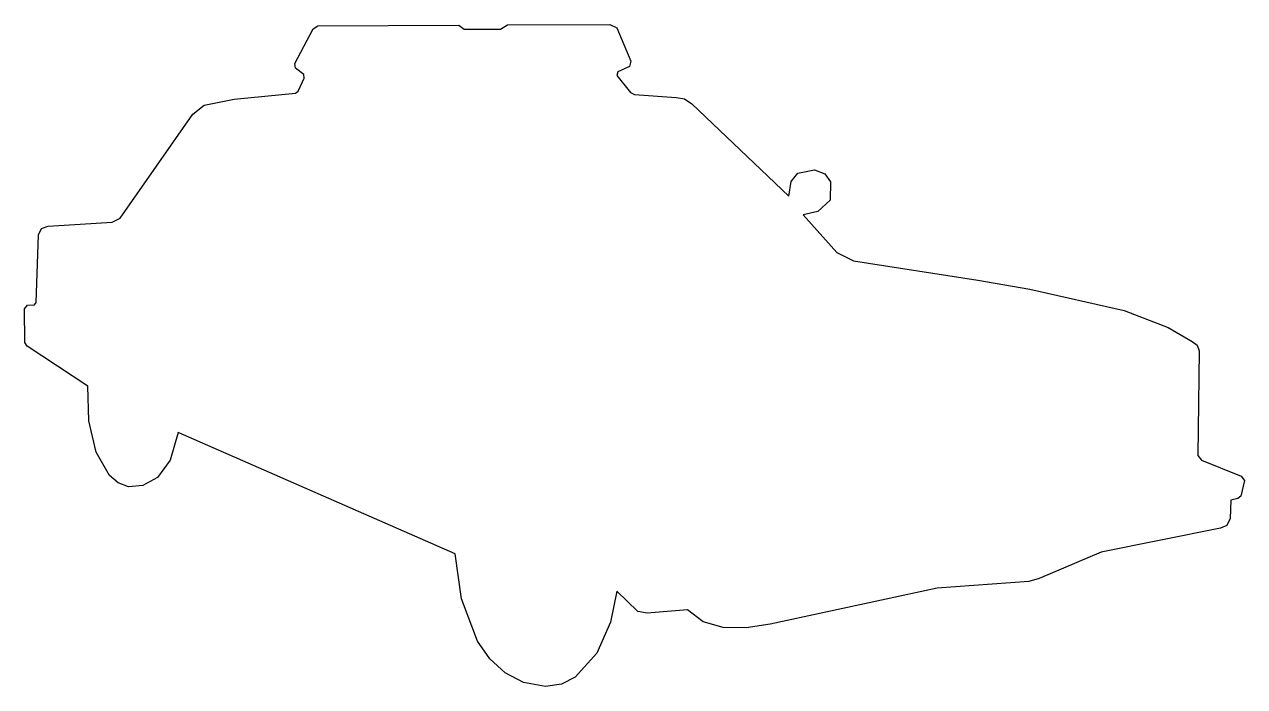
# Model space of a CAD drawing. Extents: x -80.2 to -32.3, y 22.7 to 48.7.
import ezdxf

# ---------------------------------------------------------------- set-up
doc = ezdxf.new("R2010")
doc.units = 0

msp = doc.modelspace()

# ---------------------------------------------------------------- linework, layer by layer
at = {"layer": 'Layer 1'}
for p, q in [((-69.555557, 47.202595), (-68.835448, 48.561035)), ((-68.835448, 48.561035), (-68.657246, 48.681722)), ((-68.657246, 48.681722), (-63.121845, 48.708082)), ((-63.121845, 48.708082), (-62.907427, 48.547791)), ((-62.907427, 48.547791), (-61.481747, 48.553915)), ((-61.481747, 48.553915), (-61.217751, 48.713605)), ((-61.217751, 48.713605), (-57.193782, 48.736465)), ((-57.193782, 48.736465), (-56.921703, 48.600496)), ((-56.921703, 48.600496), (-56.373334, 47.290646)), ((-69.523268, 47.018973), (-69.555557, 47.202595)), ((-69.202689, 46.773827), (-69.523268, 47.018973)), ((-56.42134, 47.082634), (-56.880896, 46.868616)), ((-56.373334, 47.290646), (-56.42134, 47.082634)), ((-69.419292, 46.120191), (-69.183357, 46.622968)), ((-69.183357, 46.622968), (-69.202689, 46.773827)), ((-56.880896, 46.868616), (-56.920898, 46.735275)), ((-56.920898, 46.735275), (-56.388018, 46.063365)), ((-71.937008, 45.802674), (-69.534978, 46.041152)), ((-69.534978, 46.041152), (-69.419292, 46.120191)), ((-56.388018, 46.063365), (-56.234656, 45.989234)), ((-56.234656, 45.989234), (-54.594556, 45.869225)), ((-73.554828, 45.208667), (-73.105391, 45.559961)), ((-73.105391, 45.559961), (-71.937008, 45.802674)), ((-54.594556, 45.869225), (-54.266214, 45.810038)), ((-54.266214, 45.810038), (-53.987855, 45.622543)), ((-53.987855, 45.622543), (-50.180945, 41.988993)), ((-76.406198, 41.135487), (-73.554828, 45.208667)), ((-50.087457, 42.575305), (-49.829838, 42.890071)), ((-49.829838, 42.890071), (-49.167555, 43.029053)), ((-49.167555, 43.029053), (-48.771356, 42.869894)), ((-48.771356, 42.869894), (-48.549428, 42.55315)), ((-50.180945, 41.988993), (-50.087457, 42.575305)), ((-48.549428, 42.55315), (-48.554182, 41.835643)), ((-48.554182, 41.835643), (-49.034242, 41.392371)), ((-49.034242, 41.392371), (-49.620912, 41.255606)), ((-49.620912, 41.255606), (-48.300832, 39.782186)), ((-79.609658, 40.47548), (-79.486069, 40.728437)), ((-79.486069, 40.728437), (-79.232705, 40.817002)), ((-79.232705, 40.817002), (-76.717345, 40.975199)), ((-76.717345, 40.975199), (-76.406198, 41.135487)), ((-79.6968, 37.8166), (-79.609658, 40.47548)), ((-48.300832, 39.782186), (-47.639611, 39.451334)), ((-47.639611, 39.451334), (-42.769534, 38.697438)), ((-42.769534, 38.697438), (-40.723734, 38.342266)), ((-40.723734, 38.342266), (-37.024711, 37.503194)), ((-79.762778, 37.728688), (-79.696809, 37.816575)), ((-79.696809, 37.816575), (-79.6968, 37.8166)), ((-80.162808, 37.575359), (-80.03613, 37.715367)), ((-80.149459, 36.255279), (-80.162808, 37.575359)), ((-80.03613, 37.715367), (-79.762778, 37.728688)), ((-37.024711, 37.503194), (-35.300373, 36.840903)), ((-35.300373, 36.840903), (-34.351821, 36.284404)), ((-80.05509, 36.11012), (-80.149459, 36.255279)), ((-77.68096, 34.53365), (-80.05509, 36.11012)), ((-34.351821, 36.284404), (-34.162428, 36.146232)), ((-34.162428, 36.146232), (-34.085132, 35.919669)), ((-34.085132, 35.919669), (-34.139948, 31.815039)), ((-77.630801, 33.169075), (-77.68096, 34.53365)), ((-77.348774, 31.946809), (-77.630801, 33.169075)), ((-74.1339, 32.7158), (-74.449502, 31.624677)), ((-63.26098, 27.950448), (-74.1339, 32.7158)), ((-76.831342, 31.031187), (-77.348774, 31.946809)), ((-74.449502, 31.624677), (-74.943702, 30.952669)), ((-34.139948, 31.815039), (-33.993272, 31.62836)), ((-33.993272, 31.62836), (-32.433182, 31.001655)), ((-76.483244, 30.73972), (-76.831342, 31.031187)), ((-76.07497, 30.58654), (-76.483244, 30.73972)), ((-74.943702, 30.952669), (-75.518268, 30.629911)), ((-32.299835, 30.828312), (-32.446511, 30.214939)), ((-32.433182, 31.001655), (-32.299835, 30.828312)), ((-75.518268, 30.629911), (-76.07497, 30.58654)), ((-32.446511, 30.214939), (-32.566523, 30.121599)), ((-32.834826, 30.066648), (-32.859859, 29.334886)), ((-32.566523, 30.121599), (-32.834826, 30.066648)), ((-32.859859, 29.334886), (-32.99666, 29.068103)), ((-33.246551, 28.961531), (-37.926841, 28.014806)), ((-32.99666, 29.068103), (-33.246551, 28.961531)), ((-63.02, 26.184147), (-63.26098, 27.950448)), ((-37.926841, 28.014806), (-40.354321, 26.989406)), ((-40.767014, 26.868068), (-44.353904, 26.601382)), ((-40.354321, 26.989406), (-40.767014, 26.868068)), ((-56.92801, 26.494708), (-57.168252, 25.269868)), ((-56.101289, 25.694659), (-56.92801, 26.494708)), ((-44.353904, 26.601382), (-50.910404, 25.194292)), ((-62.38518, 24.529658), (-63.02, 26.184147)), ((-55.727932, 25.627987), (-56.101289, 25.694659)), ((-54.154502, 25.761328), (-55.727932, 25.627987)), ((-53.541129, 25.281299), (-54.154502, 25.761328)), ((-57.168252, 25.269868), (-57.707841, 24.049526)), ((-52.758324, 25.058524), (-53.541129, 25.281299)), ((-51.850486, 25.046589), (-52.758324, 25.058524)), ((-50.910404, 25.194292), (-51.850486, 25.046589)), ((-61.903807, 23.836992), (-62.38518, 24.529658)), ((-57.707841, 24.049526), (-58.556945, 23.113606)), ((-61.304447, 23.283458), (-61.903807, 23.836992)), ((-60.580591, 22.906117), (-61.304447, 23.283458)), ((-58.556945, 23.113606), (-59.100742, 22.839779)), ((-59.72573, 22.742028), (-60.580591, 22.906117)), ((-59.100742, 22.839779), (-59.72573, 22.742028))]:
    msp.add_line(p, q, dxfattribs=at)

doc.saveas('drawing.dxf')
